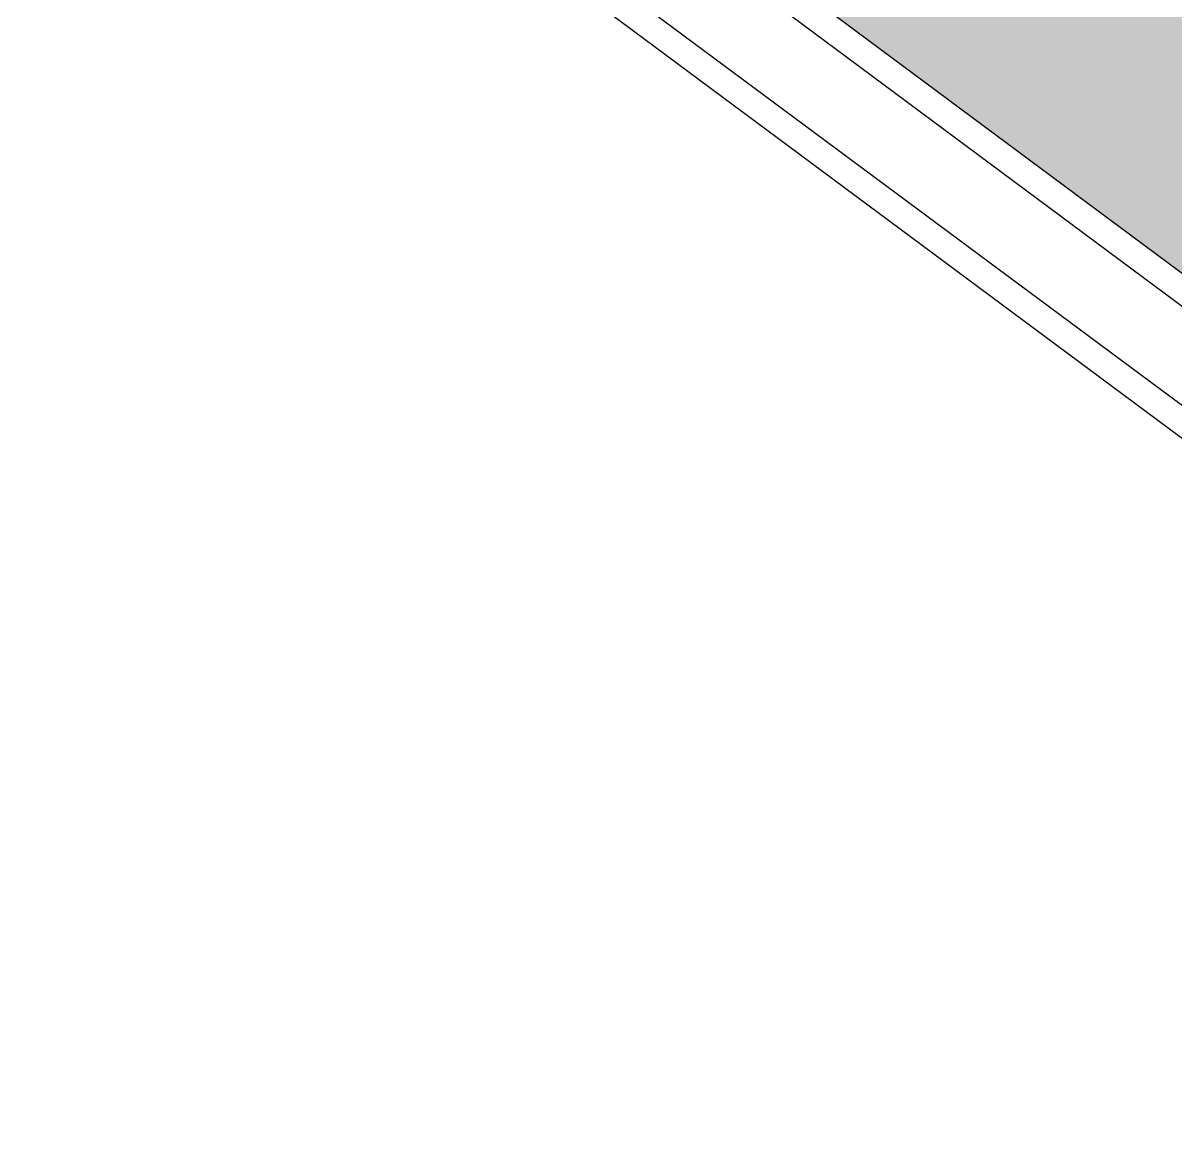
# Model space of a CAD drawing. Header units: inches. Extents: x 2549 to 23165, y 3287 to 26592.
# Drawn here: x 9281 to 11367, y 6687 to 8697 of the extents above; entities that cross this region are included whole.
import ezdxf

# ---------------------------------------------------------------- set-up
doc = ezdxf.new("R2010")
doc.units = ezdxf.units.IN
doc.header["$LTSCALE"] = 500
doc.header["$MEASUREMENT"] = 0
doc.layers.add('BEARING', color=7, linetype='Continuous')
doc.layers.add('Building Structure', color=7, linetype='Continuous')

msp = doc.modelspace()

# ---------------------------------------------------------------- hatches: boundary and pattern name
at = {"layer": 'Building Structure', "transparency": 33554539}
h = msp.add_hatch(dxfattribs=at)
h.set_pattern_fill('GRASS', color=256, scale=100)
h.paths.add_polyline_path([(8694.4, 11312.2), (8191.1, 10612.3), (13103.2, 6960.6), (13815.7, 6567.7), (13969.6, 6495.2, 0.345214), (14012.9, 6505.1), (14375.7, 6952.8), (11325.4, 9329.3)])
h.paths.add_polyline_path([(22665.6, 6323.7, 0.141733), (22618.5, 6354.6, 0.074964), (22607.9, 6356.2), (22014.1, 6356.2), (19208, 6207.4, -0.03962), (19141.6, 6209.2), (14813.1, 6667.2), (14585.2, 6385.9, 0.531455), (14602.6, 6328.8), (20267.9, 4589.8), (22023.6, 3546.1, 0.437958), (22192.7, 3596.4), (22721, 4673.7, 0.114482), (22733.2, 4726.5), (22733.2, 5633.3)])

# ---------------------------------------------------------------- linework, layer by layer
at = {"layer": 'BEARING'}
for p, q in [((13103.3, 6960.5), (8191.1, 10612.3)), ((13074.7, 6922), (8166.2, 10571.1)), ((13001.7, 6796.8), (8120.8, 10425.4)), ((12973.1, 6758.3), (8117.8, 10367.8))]:
    msp.add_line(p, q, dxfattribs=at)

doc.saveas('drawing.dxf')
